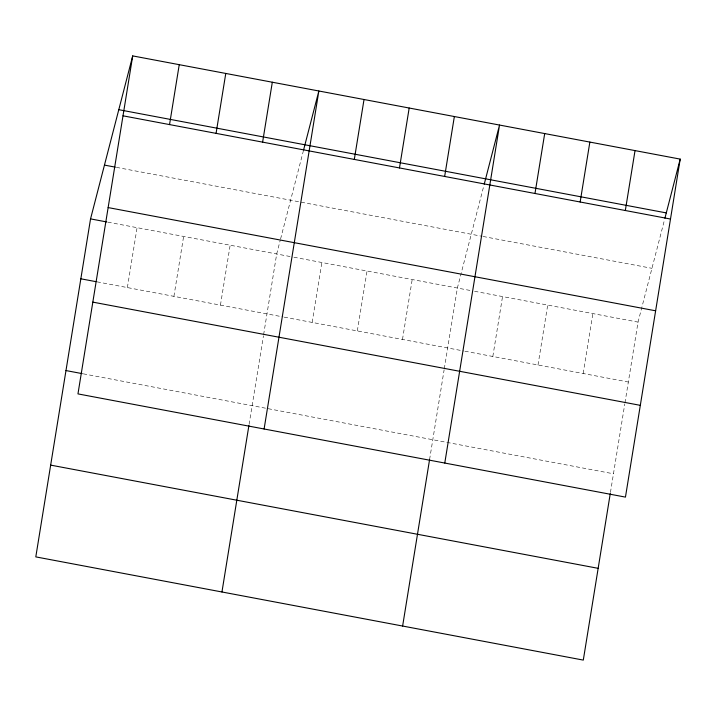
<?xml version="1.0" encoding="UTF-8"?>
<svg xmlns="http://www.w3.org/2000/svg" width="716" height="716" viewBox="0 0 716 716"><rect width="100%" height="100%" fill="white"/><g stroke="black" fill="none" stroke-linecap="round" stroke-linejoin="round"><path stroke-width="0.54" stroke-dasharray="3.58 2.69" d="M127.376 287.572L137.078 227.661M173.916 296.352L183.618 236.432M220.447 305.123L230.158 245.212M249.096 424.355L263.452 335.75M263.622 334.649L276.689 253.983L280.305 239.994M312.158 322.415L321.86 262.495M357.329 330.926L367.031 271.015M402.49 339.447L412.201 279.526M429.591 459.511L444.126 369.805M444.305 368.713L457.363 288.047L483.962 185.238M492.832 356.47L502.534 296.558M538.002 364.99L547.704 305.079M583.164 373.501L592.875 313.59M610.444 492.474L624.8 403.869M624.978 402.777L638.037 322.102L664.636 219.302M280.591 238.92L303.289 151.174M116.359 167.347L482.029 236.289M483.112 236.486L651.954 268.321M107.856 222.157L292.826 257.026M293.9 257.223L470.269 290.472M474.574 291.287L638.037 322.102M97.072 281.862L283.124 316.937M284.198 317.143L463.798 351.001M464.872 351.198L628.335 382.022M83.289 373.833L613.478 473.786"/><path stroke-width="1.07" d="M132.702 55.902L77.963 393.898L625.453 497.11L680.2 159.113L132.702 55.902L90.547 218.89L35.8 556.887L583.298 660.098L610.265 493.575M169.54 124.593L179.242 64.673M216.071 133.364L225.773 73.444M262.611 142.135L272.313 82.224M221.951 591.98L248.917 425.456M264.106 428.991L318.853 90.995L303.557 150.109M354.313 159.426L364.023 99.506M399.483 167.938L409.185 108.026M444.654 176.458L454.356 116.538M402.625 626.035L429.591 459.511M444.779 463.046L499.526 125.058L484.231 184.173M534.986 193.49L544.697 133.57M580.157 202.001L589.859 142.09M625.328 210.513L635.029 150.602M664.913 218.228L680.2 159.113M118.793 109.691L666.292 212.903M123 115.813L670.498 219.033M104.455 165.101L115.276 167.141M108.134 207.577L655.632 310.798M90.547 218.89L106.773 221.951M80.836 278.801L95.989 281.656M92.82 302.125L640.319 405.346M65.979 370.566L82.206 373.627M50.666 465.114L598.164 568.334"/></g></svg>
